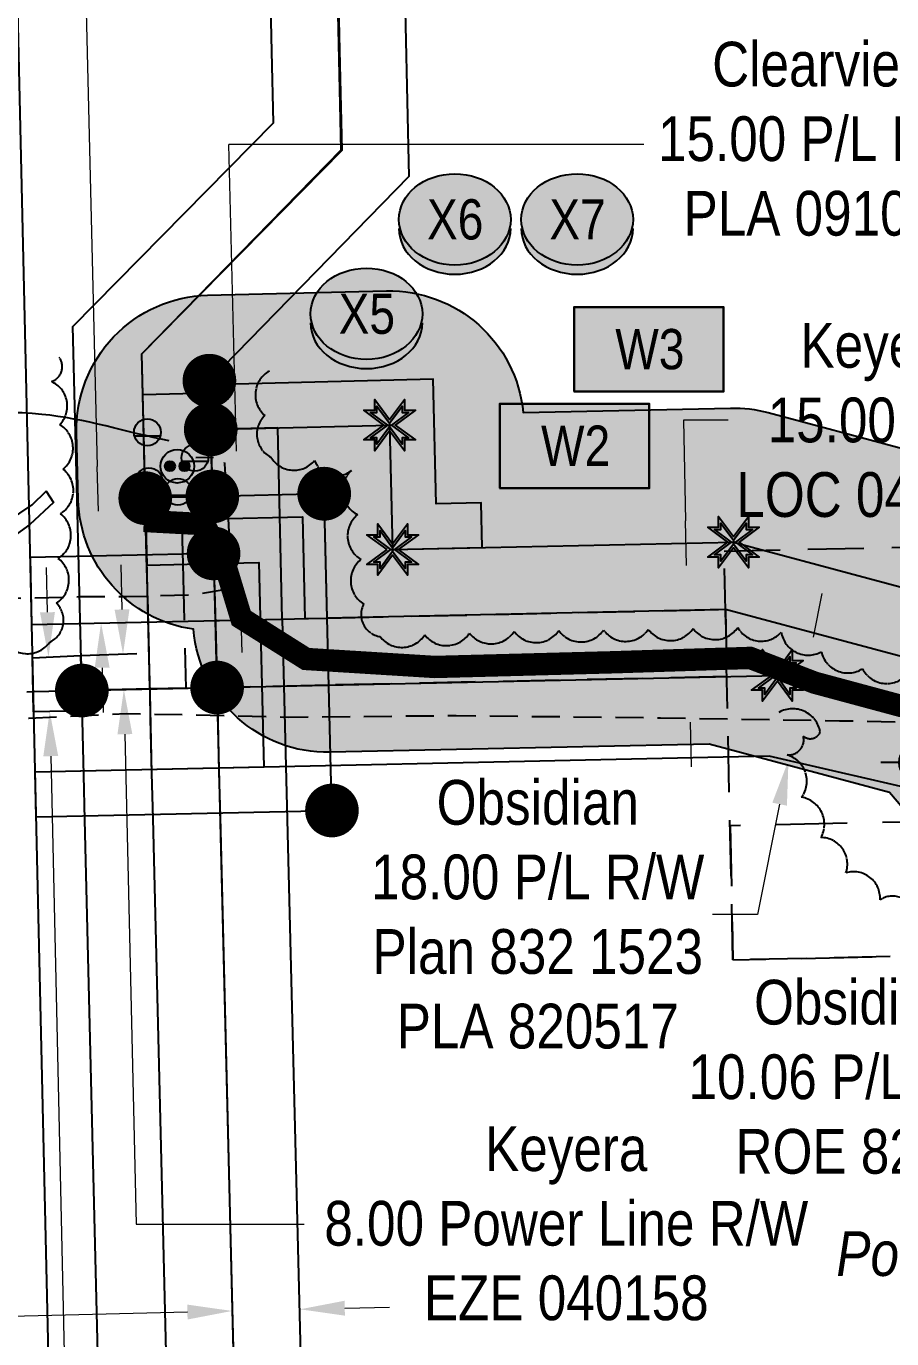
# Model space of a CAD drawing. Extents: x 610284 to 614883, y 5902184 to 5905806.
# Drawn here: x 612185 to 612378.5, y 5903164.2 to 5903457.6 of the extents above; entities that cross this region are included whole.
import ezdxf
from ezdxf.enums import TextEntityAlignment as Align

# ---------------------------------------------------------------- set-up
doc = ezdxf.new("R2010")
doc.units = 0
doc.header["$LTSCALE"] = 5
for name, pattern in [('0', [1, 1, 0]), ('foc-ACCESSROAD', [3.75, 2.5, -1.25]), ('foc-FLOWLINE', [3.75, 2.5, -1.25]), ('foc-TIELINE', [1.875, 1.25, -0.625]), ('HIDDEN2', [4.762499999999999, 3.175, -1.5875]), ('UG_PIPE', [1.875, 1.25, -0.625])]:
    doc.linetypes.add(name, pattern=pattern)
for name, color, linetype in [('AS-PIPE-UG', 44, 'UG_PIPE'), ('AS-ROADS', 254, 'Continuous'), ('AS-SYMBOL', 7, 'Continuous'), ('C-RW', 13, 'Continuous'), ('C-WS', 13, 'foc-ACCESSROAD'), ('F-AR', 190, 'foc-ACCESSROAD'), ('F-EZE', 190, 'foc-FLOWLINE'), ('F-RW', 190, 'Continuous'), ('F-WS', 190, 'foc-ACCESSROAD'), ('F-WS-S', 190, 'Continuous'), ('L-MON', 1, 'Continuous'), ('L-SEC', 7, 'Continuous'), ('L-TIE', 7, 'foc-TIELINE'), ('P-BUFFER-H 30m', 51, 'Continuous'), ('P-CROSSINGS', 250, 'Continuous'), ('P-PROPOSED', 10, 'Continuous'), ('P-PROPOSED-H', 21, 'Continuous'), ('P-TEMP-BLOCKS', 250, 'Continuous'), ('P-TEMP-H', 41, 'Continuous'), ('P-TEMP_WORKSPACE', 46, 'Continuous'), ('P-WORKAREA', 113, 'Continuous'), ('P-WORKAREA-H', 111, 'Continuous'), ('T-BUSH', 110, '0'), ('T-EXISTING TFA', 220, 'HIDDEN2'), ('T-WATER-T', 170, 'Continuous'), ('WETLAND', 143, 'Continuous')]:
    doc.layers.add(name, color=color, linetype=linetype)
for name, color, linetype, lineweight in [('C-RW-T', 13, 'Continuous', 9), ('F-AR-T', 190, 'Continuous', 9), ('F-EZE-T', 190, 'Continuous', 9), ('F-RW-T', 190, 'Continuous', 9)]:
    doc.layers.add(name, color=color, linetype=linetype, lineweight=lineweight)
doc.styles.add('80CG', font='ARIALN.TTF', dxfattribs={"height": 10})
doc.styles.add('80L', font='ARIALN.TTF', dxfattribs={"height": 10})
doc.styles.add('Crossing', font='ARIALN.TTF', dxfattribs={"height": 10})
doc.dimstyles.new('Compass 5 000', dxfattribs={"dimscale": 5, "dimtxt": 9, "dimasz": 2, "dimexe": 0.2, "dimexo": 0.0625, "dimgap": 0.5, "dimtad": 0, "dimtih": 1, "dimtoh": 1, "dimzin": 0, "dimdsep": 46, "dimtxsty": '80CG', "dimcen": 0.1, "dimse1": 1, "dimse2": 1, "dimclrd": 256, "dimclrt": 256, "dimaunit": 1, "dimadec": 4, "dimazin": 0, "dimtfac": 0.06, "dimtofl": 0, "dimtmove": 0, "dimatfit": 1, "dimfxl": 0.2, "dimtolj": 1, "dimtzin": 0, "dimlwd": -1, "dimarcsym": 0})

# ---------------------------------------------------------------- blocks, each defined once
blk = doc.blocks.new('RISER')
h = blk.add_hatch(color=255)
h.dxf.hatch_style = 1
edge = h.paths.add_edge_path()
edge.add_arc((0, 0), 0.7000000000000001, 0, 360)
blk.add_hatch(color=48).paths.add_polyline_path([(0.5809894393423747, -0.1498374831999172), (-0.5809055220925075, -0.1501624933266612, 0.7745966773228882)])
at = {"color": 48}
blk.add_line((-0.5809055220925075, -0.1501624933266612), (0.5809894393423747, -0.1498374831996898), dxfattribs=at)
blk.add_circle((0, 0), 0.6000000000000001, dxfattribs=at)
blk = doc.blocks.new('PIG')
h = blk.add_hatch(color=255)
h.dxf.hatch_style = 1
edge = h.paths.add_edge_path()
edge.add_arc((0, 0), 0.85, 0, 360)
at = {"layer": 'AS-SYMBOL'}
h = blk.add_hatch(color=48, dxfattribs=at)
h.dxf.hatch_style = 1
h.paths.add_polyline_path([(-0.1007441909823683, 0.004742452807931841, 1), (-0.5507441909794579, 0.004742452807931841, 1)])
h = blk.add_hatch(color=48, dxfattribs=at)
h.dxf.hatch_style = 1
h.paths.add_polyline_path([(0.1007441909823683, 0.004742452807931841, 1), (0.5507441909794579, 0.004742452807931841, 1)])
at = {"layer": 'AS-SYMBOL', "color": 48}
for centre, radius in [((0, 0), 0.75), ((-0.3257441909809131, 0.004742452807931841), 0.225), ((0.3257441909809131, 0.004742452807931841), 0.225)]:
    blk.add_circle(centre, radius, dxfattribs=at)
blk = doc.blocks.new('fdia')
at = {"color": 255, "const_width": 1}
blk.add_lwpolyline([(-0.5, 0, 1), (0.5, 0, 1)], format="xyb", close=True, dxfattribs=at)
blk = doc.blocks.new('Fdiaa')
blk.add_blockref('fdia', (0, 0))
blk = doc.blocks.new('fdib')
at = {"color": 1, "const_width": 1.6}
blk.add_lwpolyline([(-0.3999999999996362, 0, 0.9999999999999998), (0.3999999999996362, 0, 1)], format="xyb", close=True, dxfattribs=at)
at = {"color": 1}
blk.add_circle((0, 0), 0.8, dxfattribs=at)
blk = doc.blocks.new('Fdibb')
blk.add_blockref('fdib', (0, 0))
blk = doc.blocks.new('fdicc')
for name in ['Fdibb', 'Fdiaa']:
    blk.add_blockref(name, (0, 0))
blk = doc.blocks.new('FDI')
blk.add_blockref('fdicc', (0, 0))
blk = doc.blocks.new('*D453')
at = {"layer": 'C-RW-T', "transparency": 16777216}
for p, q in [((612360.9384201642, 5903321.014477889), (612362.9177416619, 5903330.816635122)), ((612353.4016374978, 5903283.690208533), (612348.4221611395, 5903259.030439891)), ((612348.4221611395, 5903259.030439891), (612338.4221611395, 5903259.030439891))]:
    blk.add_line(p, q, dxfattribs=at)
for points in [[(612359.3047272922, 5903321.344364805), (612362.5721130362, 5903320.684590972), (612358.9590986664, 5903311.212320657)], [(612351.7679446258, 5903284.020095449), (612355.0353303698, 5903283.360321616), (612355.3809589955, 5903293.492365765)]]:
    blk.add_solid(points, dxfattribs=at)
at = {"layer": 'C-RW-T', "transparency": 16777216, "insert": (612299.3362129813, 5903259.03043989), "char_height": 10, "attachment_point": 5, "style": '80CG'}
blk.add_mtext('\\A1;Obsidian\\P18.00 P/L R/W\\PPlan 832 1523\\PPLA 820517', dxfattribs=at)
blk = doc.blocks.new('*D454')
at = {"layer": 'C-RW-T', "transparency": 16777216}
for p, q in [((612457.339716455, 5903254.89167193), (612464.9667137717, 5903261.359199426)), ((612434.4071297096, 5903235.445338176), (612419.3751445208, 5903222.698542352)), ((612419.3751445208, 5903222.698542352), (612409.3751445203, 5903222.698542351))]:
    blk.add_line(p, q, dxfattribs=at)
for points in [[(612456.2617952055, 5903256.162838148), (612458.4176377044, 5903253.620505709), (612449.7127191378, 5903248.424144432)], [(612433.3292084602, 5903236.716504395), (612435.485050959, 5903234.174171956), (612442.0341270263, 5903241.912865672)]]:
    blk.add_solid(points, dxfattribs=at)
at = {"layer": 'C-RW-T', "transparency": 16777216, "insert": (612370.2891963623, 5903222.698542352), "char_height": 10, "attachment_point": 5, "style": '80CG'}
blk.add_mtext('\\A1;Obsidian\\P10.06 P/L R/W\\PROE 8223', dxfattribs=at)
blk = doc.blocks.new('*D456')
at = {"layer": 'F-AR-T', "transparency": 16777216}
for p, q in [((612341.8915547023, 5903369.50189695), (612331.8915547024, 5903369.501896949)), ((612331.8915547024, 5903369.501896949), (612332.3911493068, 5903347.028817872)), ((612332.6134024286, 5903337.031287999), (612332.3911493068, 5903347.028817872)), ((612333.3911330356, 5903302.04692011), (612333.6133861574, 5903292.049390237))]:
    blk.add_line(p, q, dxfattribs=at)
for points in [[(612334.2796574072, 5903337.068330185), (612330.9471474498, 5903336.994245812), (612332.8356555504, 5903327.033758126)], [(612335.0573880143, 5903302.083962296), (612331.7248780569, 5903302.009877923), (612333.1688799139, 5903312.044449982)]]:
    blk.add_solid(points, dxfattribs=at)
at = {"layer": 'F-AR-T', "transparency": 16777216, "insert": (612376.206015821, 5903369.501896953), "char_height": 10, "attachment_point": 5, "style": '80CG'}
blk.add_mtext('\\A1;Keyera\\P15.00 A/R\\PLOC 041198', dxfattribs=at)
blk = doc.blocks.new('GABD')
for p, q in [((0, 0.8077887898252811), (0, 1.615577579648743)), ((-0.8077887898243716, 0), (-1.615577579648743, 0)), ((1.615577579648743, 0), (0.8077887898243716, 0)), ((0, -0.8077887898252811), (0, -1.615577579648743))]:
    blk.add_line(p, q)
blk.add_circle((0, 0), 0.8)
blk = doc.blocks.new('*D465')
at = {"layer": 'C-RW-T', "transparency": 16777216}
for p, q in [((612221.0072770547, 5903170.179455419), (612159.6560239958, 5903168.682531161)), ((612256.1834212382, 5903171.03772678), (612266.1804459508, 5903171.281646636))]:
    blk.add_line(p, q, dxfattribs=at)
for points in [[(612220.9666237454, 5903171.845626205), (612221.047930364, 5903168.513284634), (612231.0043017673, 5903170.423375274)], [(612256.1427679289, 5903172.703897567), (612256.2240745475, 5903169.371555995), (612246.1863965256, 5903170.793806924)]]:
    blk.add_solid(points, dxfattribs=at)
at = {"layer": 'C-RW-T', "transparency": 16777216, "insert": (612113.2747143097, 5903168.682531162), "char_height": 10, "attachment_point": 5, "style": '80CG'}
blk.add_mtext('\\A1;Obsidian\\P15.00 P/L R/W\\PPLA 240048\\P(To be Amended)', dxfattribs=at)
blk = doc.blocks.new('TEMP')
h = blk.add_hatch(color=255)
h.dxf.hatch_style = 1
h.paths.add_polyline_path([(-5.274161e-10, 0.2514284397220763), (-0.6656854269836912, 1.152061669657268), (-0.6656854269836914, 0.6656854303339061), (-1.152061663105632, 0.6656854303339061), (-0.2514284404497629, 5.273253e-10), (-1.152061661774314, -0.665685419564579), (-0.6656854224511335, -0.6656854195645793), (-0.6656854224511335, -1.152061655686338), (-5.273251e-10, -0.2514284436956587), (0.6656854183820542, -1.152061663420681), (0.6656854183820542, -0.6656854208922597), (1.152061656810019, -0.6656854053035205), (0.2514284429676993, 5.273253e-10), (1.152061671303363, 0.6656854258011663), (0.6656854287749412, 0.6656854258011663), (0.6656854131859291, 1.15206166422904)])
h.paths.add_polyline_path([(0.5656854229146121, 0.8485281473411305), (0.5656854319800914, 0.5656854258011663), (0.8485281444547581, 0.5656854258011663), (0.0831890339399251, 0), (0.8485281399220186, -0.5656854150320215), (0.5656854183820542, -0.5656854240973189), (0.5656854183820542, -0.8485281365719859), (0, -0.08318903609469999), (-0.5656854224511337, -0.8485281320390644), (-0.5656854224511337, -0.5656854195645792), (-0.8485281349258001, -0.5656854195645794), (-0.0831890328488955, 0), (-0.8485281394583584, 0.5656854303339058), (-0.5656854269836913, 0.5656854303339061), (-0.5656854269836913, 0.8485281428085727), (0, 0.0831890306941206)], flags=16)
h = blk.add_hatch(color=1)
h.dxf.hatch_style = 1
h.paths.add_polyline_path([(0, 0.0831890306941205), (-0.5656854269836911, 0.8485281428085727), (-0.5656854269836912, 0.5656854303339061), (-0.8485281394583578, 0.5656854303339061), (-0.0831890328488953, -1e-16), (-0.8485281349258001, -0.5656854195645793), (-0.5656854224511337, -0.5656854195645793), (-0.5656854224511337, -0.848528132039064), (0, -0.08318903609469999), (0.5656854183820542, -0.8485281365719856), (0.5656854183820542, -0.5656854240973191), (0.8485281399220184, -0.5656854150320213), (0.0831890339399251, -1e-16), (0.8485281444547581, 0.5656854258011663), (0.5656854319800914, 0.5656854258011663), (0.5656854229146121, 0.8485281473411308)])
at = {"color": 1}
for p, q in [((-0.0831890328488953, 0), (0.0831890339399252, 0)), ((0, 0.0831890306941205), (0, -0.08318903609469999))]:
    blk.add_line(p, q, dxfattribs=at)
at = {"color": 255, "flags": 128}
blk.add_lwpolyline([(-0.251428440449763, 5.27325e-10), (-1.152061663105632, 0.6656854303339061), (-0.6656854269836914, 0.6656854303339061), (-0.6656854269836914, 1.152061669657268), (-5.274159999999999e-10, 0.2514284397220763), (0.6656854131859291, 1.15206166422904), (0.6656854287749412, 0.6656854258011663), (1.152061671303363, 0.6656854258011663), (0.2514284429676991, 5.27325e-10), (1.152061656810019, -0.6656854053035204), (0.6656854183820542, -0.6656854208922596), (0.6656854183820542, -1.152061663420681), (-5.27325e-10, -0.2514284436956586), (-0.6656854224511335, -1.152061655686338), (-0.6656854224511335, -0.6656854195645793), (-1.152061661774314, -0.6656854195645793)], close=True, dxfattribs=at)
at = {"color": 1, "flags": 128}
blk.add_lwpolyline([(-0.0831890328488953, 0), (-0.8485281394583578, 0.5656854303339061), (-0.5656854269836913, 0.5656854303339061), (-0.5656854269836913, 0.8485281428085727), (0, 0.0831890306941205), (0.5656854229146121, 0.8485281473411305), (0.5656854319800914, 0.5656854258011663), (0.8485281444547581, 0.5656854258011663), (0.0831890339399252, 0), (0.8485281399220184, -0.5656854150320214), (0.5656854183820542, -0.5656854240973189), (0.5656854183820542, -0.8485281365719856), (0, -0.08318903609469999), (-0.5656854224511335, -0.848528132039064), (-0.5656854224511335, -0.5656854195645792), (-0.8485281349258001, -0.5656854195645792)], close=True, dxfattribs=at)
blk = doc.blocks.new('Temp_Area3')
h = blk.add_hatch(color=111)
h.dxf.hatch_style = 1
h.paths.add_polyline_path([(-16.82711371331243, -9.436567862801894), (16.33187767662457, -9.436567862801894), (16.33187767662457, 9.053714016554295), (-16.82711371331243, 9.053714016554295)])
at = {"color": 250}
for points in [[(-17.02711371331247, -9.636567862801712), (16.53187767662462, -9.636567862801712), (16.53187767662462, 9.253714016554113), (-17.02711371331247, 9.253714016554113)], [(-16.92711371331245, -9.536567862801803), (16.43187767662459, -9.536567862801803), (16.43187767662459, 9.153714016554204), (-16.92711371331245, 9.153714016554204)]]:
    blk.add_lwpolyline(points, close=True, dxfattribs=at)
at = {"color": 250, "style": '80L'}
blk.add_attdef('TEMPORARY', text='', height=9, dxfattribs=at).set_placement((0.001048257894581184, -0.1484938545327168), align=Align.MIDDLE_CENTER)
blk = doc.blocks.new('Temp_Area')
h = blk.add_hatch(color=191)
h.dxf.hatch_style = 1
h.paths.add_polyline_path([(-16.82711371331243, -9.436567862801894), (16.33187767662457, -9.436567862801894), (16.33187767662457, 9.053714016554295), (-16.82711371331243, 9.053714016554295)])
at = {"color": 250}
for points in [[(-17.02711371331247, -9.636567862801712), (16.53187767662462, -9.636567862801712), (16.53187767662462, 9.253714016554113), (-17.02711371331247, 9.253714016554113)], [(-16.92711371331245, -9.536567862801803), (16.43187767662459, -9.536567862801803), (16.43187767662459, 9.153714016554204), (-16.92711371331245, 9.153714016554204)]]:
    blk.add_lwpolyline(points, close=True, dxfattribs=at)
at = {"color": 250, "style": '80L'}
blk.add_attdef('TEMPORARY', text='', height=9, dxfattribs=at).set_placement((0.001048257894581184, -0.1484938545327168), align=Align.MIDDLE_CENTER)
blk = doc.blocks.new('xing2')
h = blk.add_hatch(color=50)
h.dxf.hatch_style = 1
edge = h.paths.add_edge_path()
edge.add_ellipse((0, 0), major_axis=(-12.5, 0), ratio=0.8162973455633619, start_angle=0, end_angle=360)
h = blk.add_hatch(color=250)
h.dxf.hatch_style = 1
edge = h.paths.add_edge_path()
edge.add_ellipse((0, -2.047489049626165), major_axis=(-12.5, 0), ratio=0.8162973455633619, start_angle=0, end_angle=180)
edge.add_line((12.5, -2.047489049626165), (12.5, 0))
edge.add_ellipse((0, 0), major_axis=(-12.5, 0), ratio=0.8162973455633619, start_angle=0, end_angle=180, ccw=False)
edge.add_line((-12.5, 0), (-12.5, -2.047489049626165))
at = {"color": 250}
blk.add_ellipse((0, 0), major_axis=(-12.5, 0), ratio=0.8162973455633619, dxfattribs=at)
blk.add_ellipse((0, -2.047489049626165), major_axis=(-12.5, 0), ratio=0.8162973455633619, start_param=0, end_param=3.141592653589793, dxfattribs=at)
at = {"color": 250, "style": 'Crossing'}
blk.add_attdef('CROSSING', text='', height=9, dxfattribs=at).set_placement((0.08916442567715421, 0.0199513138486509), align=Align.MIDDLE_CENTER)
at = {"color": 250, "style": 'Crossing', "flags": 1}
for tag, p in [('OWNER', (0.08916442567715421, -12.49201765665748)), ('DESCRIPTION', (0.08916442567715421, -25.770021277247)), ('LOCATION', (0.08916442567715421, -39.30337514164421)), ('DWG_REF', (0.08916442567715421, -52.83672900604233))]:
    blk.add_attdef(tag, text='', height=9, dxfattribs=at).set_placement(p, align=Align.MIDDLE_CENTER)

msp = doc.modelspace()

# ---------------------------------------------------------------- hatches: boundary and pattern name
at = {"layer": 'P-BUFFER-H 30m'}
h = msp.add_hatch(color=256, dxfattribs=at)
h.dxf.hatch_style = 1
edge = h.paths.add_edge_path()
edge.add_line((612632.9376882737, 5902986.646290696), (612377.9909665139, 5903286.328463014))
edge.add_line((612377.9909665139, 5903286.328463014), (612337.6461222697, 5903297.14235119))
edge.add_line((612337.6461222701, 5903297.142351187), (612252.9184427778, 5903295.309011295))
edge.add_arc((612252.2697031426, 5903325.290469794), 29.98847640027019, 184.8101155555695, 271.23957424059876, ccw=False)
edge.add_arc((612226.592, 5903352.468000001), 29.98847640071909, 181.3795261539165, 261.93909160092835, ccw=False)
edge.add_line((612196.6122155662, 5903351.746029017), (612196.2512300726, 5903366.73592124))
edge.add_arc((612226.2310145063, 5903367.457892227), 29.98847640003851, 91.3795261450203, 181.3795261539165, ccw=False)
edge.add_line((612225.5090435237, 5903397.437676661), (612265.4911565268, 5903398.400522991))
edge.add_arc((612266.2131275096, 5903368.420738554), 29.98847640004557, 5.378033260052007, 91.37952614524261, ccw=False)
edge.add_line((612296.0695937908, 5903371.231456965), (612342.4424773877, 5903372.234874714))
edge.add_arc((612343.0912170244, 5903342.253416219), 29.98847640030795, 74.99533637992772, 91.23957424393308, ccw=False)
edge.add_line((612350.8551635798, 5903371.219428207), (612410.9364970472, 5903355.115441842))
edge.add_arc((612403.1725504905, 5903326.149429855), 29.98847639973841, 40.3886000001807, 74.99533637710488, ccw=False)
edge.add_line((612426.0137907601, 5903345.581013932), (612677.1185632413, 5903050.41493697))
edge.add_line((612677.1185632413, 5903050.414936966), (612678.0507437731, 5903050.434719093))
edge.add_arc((612678.6869964107, 5903020.452993002), 29.9884764006371, 1.1923098350808914, 91.21571119078362, ccw=False)
edge.add_line((612708.6689798657, 5903021.077000129), (612708.9809834551, 5903006.086007151))
edge.add_arc((612678.9990000001, 5903005.462000027), 29.98847639993679, -88.78428881117918, 1.1923098333026019, ccw=False)
edge.add_line((612679.6352526366, 5902975.480273937), (612657.2992526366, 5902975.006273912))
edge.add_arc((612656.6629999991, 5903004.988), 29.98847639970387, 217.707111957292, 271.215711190599, ccw=False)
at = {"layer": 'P-PROPOSED-H'}
h = msp.add_hatch(color=256, dxfattribs=at)
h.dxf.hatch_style = 1
h.paths.add_polyline_path([(612656.7053463237, 5903004.98889865), (612394.7786891668, 5903312.875774241), (612341.2761854371, 5903327.216394543), (612252.2697031425, 5903325.290469794), (612251.59, 5903353.070000027), (612226.592, 5903352.468), (612226.2310145063, 5903367.457892227), (612266.2131275096, 5903368.420738554), (612266.8937250853, 5903340.60465276), (612343.091217023, 5903342.253416219), (612403.1725504904, 5903326.149429855), (612663.5097519627, 5903020.130911423), (612693.6778241567, 5903020.772769858), (612694.0006718824, 5903005.792694373), (612656.663, 5903004.988)])
at = {"layer": 'P-TEMP-H'}
h = msp.add_hatch(color=256, dxfattribs=at)
h.dxf.hatch_style = 1
h.paths.add_polyline_path([(612286.881364085, 5903341.037145856), (612286.6651175395, 5903351.030965354), (612276.6430730481, 5903350.81410807), (612275.9618791825, 5903378.654564251), (612225.9530019213, 5903377.4502541), (612226.2310145063, 5903367.457892227), (612266.2131275096, 5903368.420738554), (612266.8937250853, 5903340.60465276)])
at = {"layer": 'P-WORKAREA-H'}
h = msp.add_hatch(color=256, dxfattribs=at)
h.dxf.hatch_style = 1
h.paths.add_polyline_path([(612226.6844804836, 5903347.470698631), (612246.7156241634, 5903347.953087177), (612247.2727734076, 5903325.182346094), (612252.2697031425, 5903325.290469794), (612251.59, 5903353.070000027), (612226.592, 5903352.468)])

# ---------------------------------------------------------------- linework, layer by layer
at = {"layer": 'AS-PIPE-UG', "flags": 128}
for points in [[(612149.416, 5903329.793000027), (612164.622, 5903329.902000027), (612185.521, 5903329.758000027), (612197.014, 5903330.08), (612207.482, 5903330.080000001), (612222.595, 5903330.551000027), (612229.657, 5903331.764000027), (612230.813, 5903332.398000027), (612230.838, 5903335.143000027), (612230.233, 5903347.543000027), (612229.342, 5903359.798000027), (612229.025, 5903360.899), (612226.946, 5903361.161000027), (612222.924, 5903361.072000027)], [(612715.4855427429, 5902947.800232359), (612715.251, 5902950.14100003), (612714.688, 5902950.844), (612713.6100000037, 5902950.908), (612709.671, 5902951.074), (612703.753, 5902951.377), (612690.567, 5902952.87000003), (612680.556, 5902953.874), (612678.0760000004, 5902954.05000003), (612673.932, 5902956.463), (612672.495, 5902958.17800003), (612671.601, 5902959.82800003), (612671.063, 5902961.83600003), (612667.76, 5902975.58500003), (612665.074, 5902983.64200003), (612663.551, 5902987.135), (612657.414, 5902995.627), (612645.631, 5903009.76400003), (612624.4790000038, 5903035.288), (612598.6630000037, 5903066.242000029), (612571.781, 5903097.48800003), (612547.5000000037, 5903124.61800003), (612537.301, 5903137.473000023), (612530.8940000015, 5903145.382), (612522.418, 5903154.707), (612506.6690000015, 5903173.118), (612491.569, 5903190.925), (612479.974, 5903205.518), (612467.0510000015, 5903221.36300001), (612449.913, 5903240.932000012), (612438.8270000016, 5903253.104000023), (612427.9730000015, 5903265.741000011), (612416.4720000015, 5903279.32200001), (612410.6360000016, 5903285.61200001), (612404.2600000015, 5903292.431000022), (612400.0300000015, 5903297.551), (612393.829, 5903299.55800001), (612389.5450000028, 5903301.26100001), (612384.22, 5903301.958), (612366.8140000015, 5903302.27200001), (612326.7900000013, 5903302.943000012), (612281.081, 5903303.432000022), (612243.653, 5903303.09), (612207.3180000015, 5903303.915000022), (612185.536, 5903302.819), (612166.331, 5903301.387), (612127.2530000008, 5903301.908000022), (612090.3240000015, 5903299.492), (612066.5556873268, 5903298.086943244)]]:
    msp.add_lwpolyline(points, dxfattribs=at)
at = {"layer": 'AS-ROADS', "flags": 128}
msp.add_lwpolyline([(612555.0983767228, 5903454.114302618, 4.99999999999999, 4.99999999999999, 0), (612525.9340000015, 5903423.913, 4.99999999999999, 4.99999999999999, 0), (612503.501, 5903400.671, 4.99999999999999, 4.99999999999999, 0), (612464.9720000015, 5903361.637, 4.99999999999999, 4.99999999999999, 0), (612436.7390000015, 5903333.847, 4.99999999999999, 4.99999999999999, 0), (612399.7660000015, 5903306.988000012, 4.99999999999999, 4.99999999999999, 0), (612380.316, 5903305.711000022, 4.99999999999999, 4.99999999999999, 0), (612361.254, 5903310.842000023, 4.99999999999999, 4.99999999999999, 0), (612346.8120000015, 5903316.386000022, 4.99999999999999, 4.99999999999999, 0), (612316.3940000028, 5903315.418000022, 4.99999999999999, 4.99999999999999, 0), (612276.3640000015, 5903314.361000022, 4.99999999999999, 4.99999999999999, 0), (612247.531, 5903316.150000011, 4.99999999999999, 4.99999999999999, 0), (612233.046, 5903325.282, 4.99999999999999, 4.99999999999999, 0), (612229.639, 5903336.521000022, 4.99999999999999, 4.99999999999999, 0), (612224.765, 5903346.27700001, 4.99999999999999, 4.99999999999999, 0), (612211.2610000013, 5903347.003000012, 0, 0, 0)], format="xyseb", dxfattribs=at)
at = {"layer": 'C-RW'}
msp.add_lwpolyline([(612186.1707018246, 5903323.860217764), (612242.2296628661, 5903325.073218513), (612241.1909076559, 5903367.818155282), (612226.1965313246, 5903367.469232583), (612226.8731358442, 5903339.738682773), (612185.8287132947, 5903338.850565791)], close=True, dxfattribs=at)
msp.add_lwpolyline([(612186.512690352, 5903308.869869758), (612352.8925459667, 5903312.470001693), (612391.9729327445, 5903303.430194956), (612387.9179642294, 5903285.89998193), (612351.0309892865, 5903294.432423721), (612186.9230765866, 5903290.881452141)], dxfattribs=at)
at = {"layer": 'C-RW-T'}
for p, q in [((612197.8899820172, 5903481.116466786), (612200.8581860161, 5903359.178265942)), ((612201.1014391715, 5903349.185067323), (612200.8581860161, 5903359.178265942)), ((612201.952962037, 5903314.203251316), (612202.1962151941, 5903304.210052722))]:
    msp.add_line(p, q, dxfattribs=at)
for points in [[(612202.7669722758, 5903349.225609516), (612199.4359060699, 5903349.144525156), (612201.3446923273, 5903339.191868728)], [(612203.6184951402, 5903314.243793509), (612200.2874289347, 5903314.162709124), (612201.7097088816, 5903324.196449962)]]:
    msp.add_solid(points, dxfattribs=at)
at = {"layer": 'C-WS'}
msp.add_lwpolyline([(612434.345965188, 5903250.846150532), (612342.9622534006, 5903248.879277675), (612340.9953805438, 5903340.262989474), (612432.3790923312, 5903342.22986233)], close=True, dxfattribs=at)
at = {"layer": 'F-AR'}
msp.add_lwpolyline([(612341.2761854371, 5903327.216394543), (612341.5988351861, 5903312.225628074), (612252.6364704038, 5903310.300657951), (612235.1553616314, 5903309.922401234), (612225.0384089152, 5903309.703490329), (612218.6803143346, 5903309.565913692), (612212.6281998546, 5903309.43495787), (612212.4550497984, 5903316.52727594), (612211.9746854106, 5903336.20325579), (612211.9535486393, 5903337.069029143), (612211.7634583273, 5903345.22819483), (612217.8539088609, 5903345.378539965), (612226.7301704265, 5903345.598102173), (612226.951080671, 5903336.57993716), (612227.2388764181, 5903324.748852069), (612235.6178880406, 5903324.930157365), (612252.2697031425, 5903325.290469794), (612341.2761854371, 5903327.216394543)], close=True, dxfattribs=at)
at = {"layer": 'F-EZE'}
for points in [[(612219.9720136245, 5903337.34321345), (612220.6610248991, 5903309.611869965), (612212.6506994752, 5903309.462842134), (612197.4196661926, 5903309.114324223), (612197.2233828569, 5903316.940739838), (612212.4519400054, 5903317.467328066), (612211.9843303731, 5903336.285352591), (612211.9516923586, 5903337.141382375), (612211.7634583273, 5903345.22819483), (612219.7712889237, 5903345.425968061), (612219.9720136245, 5903337.34321345)], [(612197.4150000032, 5903309.092000027), (612197.5249308612, 5903304.589173879), (612186.6316442608, 5903304.341306991), (612186.3563392232, 5903316.408724396), (612197.2233828569, 5903316.940739838), (612197.4150000032, 5903309.092000027)]]:
    msp.add_lwpolyline(points, close=True, dxfattribs=at)
at = {"layer": 'F-EZE-T'}
for p, q in [((612189.7288283808, 5903326.584246023), (612189.5014336685, 5903336.577818068)), ((612206.396222084, 5903327.221627927), (612206.1675489062, 5903337.215170817)), ((612207.0347741508, 5903299.315436235), (612209.5401036002, 5903189.826786218)), ((612190.4604764547, 5903294.429682392), (612194.0114168036, 5903138.372499349)), ((612209.5401036002, 5903189.826786218), (612247.1215272034, 5903189.826786218))]:
    msp.add_line(p, q, dxfattribs=at)
for points in [[(612191.3944237231, 5903326.622145124), (612188.0632330385, 5903326.546346878), (612189.9562230931, 5903316.590673969)], [(612208.0618125643, 5903327.259740106), (612204.7306316037, 5903327.18351574), (612206.6248952596, 5903317.228085028)], [(612208.7003646297, 5903299.353548439), (612205.3691836714, 5903299.277324065), (612206.806100976, 5903309.308979142)], [(612192.126071797, 5903294.467581493), (612188.7948811124, 5903294.391783247), (612190.2330817457, 5903304.423254437)]]:
    msp.add_solid(points, dxfattribs=at)
at = {"layer": 'F-RW'}
for points in [[(612222.5435204743, 5902186.125811421), (612220.2185865242, 5902284.932454202), (612219.4648881485, 5902316.963646395), (612219.1298956912, 5902331.200386345), (612211.4732602964, 5902656.597345814), (612211.2178233057, 5902667.453082832), (612208.6226903489, 5902777.742828904), (612207.7228942681, 5902814.437084121), (612208.869135597, 5902839.223594919), (612208.6248360842, 5902849.230232396), (612208.4015812239, 5902858.374869802), (612207.9100682103, 5902878.507503272), (612202.7340000034, 5903090.522000027), (612198.1042802109, 5903280.157775899), (612197.8599531689, 5903290.165541037), (612197.5604262556, 5903302.434322262), (612197.4203648596, 5903308.171311102), (612197.2287477143, 5903316.020050913), (612195.412, 5903390.435000027), (612240.2378561402, 5903435.96818323), (612239.8859111883, 5903451.903752874), (612235.2508799091, 5903661.771413527), (612230.0337236495, 5903897.996869989), (612227.8925401212, 5903994.946631704)], [(612237.7734509109, 5902186.484173788), (612235.3721919752, 5902288.534528308), (612234.7082390819, 5902316.751655228), (612234.3364708311, 5902332.551318184), (612226.73316326, 5902655.681915119), (612226.3021446107, 5902673.999642267), (612223.8526207855, 5902778.10119127), (612222.9475619949, 5902813.880064066), (612224.111877858, 5902839.057421559), (612223.854444112, 5902849.602044188), (612223.6311892518, 5902858.746681572), (612223.1396762382, 5902878.879315064), (612217.9636080286, 5903090.893811819), (612213.3338882388, 5903280.529587692), (612213.0895611967, 5903290.537352807), (612212.7900342807, 5903302.806134054), (612212.6499728874, 5903308.543122917), (612212.458355745, 5903316.391862727), (612210.7992414436, 5903384.35006358), (612255.6104348517, 5903429.868352703), (612255.116343188, 5903452.240124533), (612250.4813119088, 5903662.107785187), (612245.2641556463, 5903898.333241627), (612243.1252524779, 5903995.179751933)], [(612237.7734509109, 5902186.484173788), (612235.3721919752, 5902288.534528308), (612234.7082390819, 5902316.751655228), (612234.3364708311, 5902332.551318184), (612226.73316326, 5902655.681915119), (612226.5576041038, 5902663.142948946), (612223.8526207855, 5902778.10119127), (612224.8628453865, 5902815.598454375), (612224.111877858, 5902839.057421559), (612223.854444112, 5902849.602044188), (612223.6311892518, 5902858.746681572), (612223.1396762382, 5902878.879315064), (612217.9636080286, 5903090.893811819), (612213.3338882388, 5903280.529587692), (612213.0895611967, 5903290.537352807), (612212.7900342807, 5903302.806134054), (612212.6499728874, 5903308.543122917), (612212.458355745, 5903316.391862727), (612210.7992414436, 5903384.35006358), (612255.6104348517, 5903429.868352703), (612255.116343188, 5903452.240124533), (612250.4813119088, 5903662.107785187), (612245.2641556463, 5903898.333241627), (612243.1252524779, 5903995.179751933)], [(612221.7467968892, 5902926.102712131), (612217.964632512, 5903090.851848436), (612213.3344625104, 5903280.506065243), (612213.0900687226, 5903290.516564302), (612212.6507397528, 5903308.511711683), (612212.4632059874, 5903316.193194117), (612212.0173144152, 5903334.457149306), (612211.9746854106, 5903336.20325579), (612211.7543780783, 5903345.227160889), (612211.608499335, 5903351.20243149), (612210.7992414436, 5903384.35006358), (612255.368346998, 5903429.964413031), (612249.9321718996, 5903676.106732677), (612245.0884523161, 5903895.423504593), (612242.8853672427, 5903995.176080748)], [(612257.8781943645, 5903995.405529782), (612260.0835733571, 5903895.549088228), (612270.4988378581, 5903423.960642807), (612225.931, 5903378.352), (612226.001977315, 5903375.443003936), (612226.5842039823, 5903351.580518244), (612226.72916216, 5903345.639425848), (612226.9501848258, 5903336.580840092), (612227.2620803966, 5903323.797839984), (612227.65, 5903309.76), (612228.066531896, 5903290.82749801), (612228.3100135317, 5903280.848434296), (612232.938, 5903091.171000027), (612236.9599201935, 5902926.333114719)]]:
    msp.add_lwpolyline(points, dxfattribs=at)
msp.add_lwpolyline([(612187.1393231308, 5903280.887632632), (612253.322, 5903282.283000027), (612251.59, 5903353.070000027), (612226.592, 5903352.468), (612211.59, 5903352.088000027), (612211.9696815942, 5903337.098569715), (612226.9623336872, 5903337.478332915), (612236.9668724904, 5903337.719261492), (612238.0858019132, 5903291.988512615), (612186.9230765866, 5903290.881452141)], close=True, dxfattribs=at)
at = {"layer": 'F-RW-T'}
for p, q in [((612232.0123913742, 5903362.607610506), (612230.2805256695, 5903431.163445006)), ((612323.0703661244, 5903431.163445006), (612230.2805256695, 5903431.163445006)), ((612232.8961974606, 5903327.622181762), (612233.1486410819, 5903317.629211106))]:
    msp.add_line(p, q, dxfattribs=at)
for points in [[(612233.6778864857, 5903362.649684453), (612230.3468962597, 5903362.565536569), (612232.2648349939, 5903352.614639816)], [(612234.5616925749, 5903327.664255711), (612231.2307023476, 5903327.580107825), (612232.6437538393, 5903337.615152462)]]:
    msp.add_solid(points, dxfattribs=at)
at = {"layer": 'F-WS', "flags": 128}
msp.add_lwpolyline([(612219.7842691928, 5903345.426432968), (612211.7634583273, 5903345.22819483), (612211.6164096163, 5903351.201793937), (612211.0215051296, 5903375.246025217), (612225.9977175219, 5903375.617590966), (612226.592, 5903352.468), (612226.7301704265, 5903345.598102173), (612219.7842691928, 5903345.426432968)], close=True, dxfattribs=at)
at = {"layer": 'L-SEC'}
msp.add_line((612173.1570415158, 5903894.286651912), (612191.499041516, 5903090.3036519), dxfattribs=at)
at = {"layer": 'L-TIE', "flags": 128}
msp.add_lwpolyline([(612166.369, 5903308.434000027), (612186.512690352, 5903308.869869758)], dxfattribs=at)
at = {"layer": 'P-BUFFER-H 30m', "flags": 128}
msp.add_lwpolyline([(612632.9376882737, 5902986.646290696), (612377.9909665139, 5903286.328463014), (612337.6461222701, 5903297.142351187), (612252.9184427774, 5903295.309011298, -0.3960767035802716), (612222.3868440447, 5903322.775822913, -0.3667377086366077), (612196.6122155662, 5903351.746029017), (612196.2512300726, 5903366.735921237, -0.4142135624193664), (612225.5090435237, 5903397.437676661), (612265.4911565268, 5903398.400522988, -0.3939180003134268), (612296.0695937908, 5903371.231456965), (612342.4424773877, 5903372.234874717, -0.07099779184161038), (612350.8551635798, 5903371.219428207), (612410.9364970477, 5903355.115441846, -0.152158596792407), (612426.0137907601, 5903345.581013932), (612677.1185632413, 5903050.414936966), (612678.0507437731, 5903050.434719093, -0.414333194023327), (612708.6689798657, 5903021.077000129), (612708.9809834551, 5903006.086007154, -0.414093940844969), (612679.6352526366, 5902975.480273937), (612657.2992526366, 5902975.006273909, -0.2378121984618949)], format="xyb", close=True, dxfattribs=at)
at = {"layer": 'P-TEMP_WORKSPACE', "flags": 128}
msp.add_lwpolyline([(612286.881364085, 5903341.037145856), (612286.6651175395, 5903351.030965354), (612276.6430730481, 5903350.81410807), (612275.9618791825, 5903378.654564251), (612225.9530019213, 5903377.4502541), (612226.2310145063, 5903367.457892227), (612266.2131275096, 5903368.420738554), (612266.8937250853, 5903340.60465276)], close=True, dxfattribs=at)
at = {"layer": 'P-WORKAREA'}
msp.add_lwpolyline([(612226.6844804836, 5903347.470698631), (612246.7156241634, 5903347.953087177), (612247.2727734076, 5903325.182346094), (612252.2697031425, 5903325.290469794), (612251.59, 5903353.070000027), (612226.592, 5903352.468)], close=True, dxfattribs=at)
at = {"layer": 'T-BUSH', "flags": 128}
for points in [[(612239.3372758408, 5903380.510246501, 0.52056705), (612238.3147641462, 5903370.56266037, 0.52056705), (612239.6896864834, 5903361.26451333, 0.52056705), (612249.4385000934, 5903360.514541649, 0.52056705), (612257.6890759126, 5903358.289256021, 0.52056705), (612259.0499041778, 5903348.382281397, 0.52056705), (612259.807911338, 5903338.414757752, 0.52056705), (612260.4445559825, 5903328.43504416, 0.52056705), (612264.0719988575, 5903321.149015775, 0.52056705), (612274.0643211369, 5903321.540800761, 0.52056705), (612284.056643415, 5903321.932585721, 0.52056705), (612294.0489656944, 5903322.324370684, 0.52056705), (612304.047365058, 5903322.484296056, 0.52056705), (612314.0464912469, 5903322.61649081, 0.52056705), (612324.0456174358, 5903322.748685599, 0.52056705), (612334.0433720564, 5903322.95400797, 0.52056705), (612344.0404228085, 5903323.196858319, 0.52056705), (612353.758422782, 5903322.164171437, 0.52056705), (612362.7408430278, 5903317.769159898, 0.52056705), (612371.9010266633, 5903313.958986758, 0.52056705), (612381.8098842581, 5903312.611937713, 0.52056705), (612391.49169396, 5903313.558288835, 0.52056705), (612400.2603012406, 5903318.035921001, 0.52056705), (612407.950047096, 5903324.428714487, 0.52056705), (612415.63979295, 5903330.821508004, 0.52056705), (612423.3295388069, 5903337.214301478, 0.52056705), (612430.7741151976, 5903343.890287254, 0.52056705), (612438.2020973364, 5903350.585440814, 0.52056705), (612445.6007193561, 5903357.312835217, 0.52056705), (612452.9598614644, 5903364.08358313, 0.52056705), (612460.2600672953, 5903370.911519026, 0.52056705), (612466.806206331, 5903378.471152851, 0.52056705), (612473.3523453667, 5903386.030786697, 0.52056705), (612479.8984844023, 5903393.590420544, 0.52056705), (612486.4446234381, 5903401.15005437, 0.52056705), (612493.2451615112, 5903408.445846981, 0.52056705), (612501.0382366175, 5903414.712263851, 0.52056705), (612508.8313117222, 5903420.978680721, 0.52056705), (612516.6243868285, 5903427.245097579, 0.52056705), (612524.2607145455, 5903433.682418434, 0.52056705), (612531.1759439475, 5903440.905963428, 0.52056705), (612538.091173355, 5903448.129508434, 0.52056705), (612542.4939365033, 5903452.728568844, 0.52056705)], [(612557.0682231223, 5903442.435176626, 0.52056705), (612549.4354785102, 5903435.974432897, 0.52056705), (612541.8491657567, 5903429.465518463, 0.52056705), (612535.1122945214, 5903422.075351609, 0.52056705), (612531.0173771002, 5903413.840669581, 0.52056705), (612524.050211751, 5903406.667204101, 0.52056705), (612517.0830464019, 5903399.493738621, 0.52056705), (612510.1233136583, 5903392.313097403, 0.52056705), (612503.199215152, 5903385.09805341, 0.52056705), (612496.2751166441, 5903377.883009412, 0.52056705), (612489.3510181346, 5903370.667965407, 0.52056705), (612482.4269196283, 5903363.452921434, 0.52056705), (612475.5028211203, 5903356.237877427, 0.52056705), (612468.536892854, 5903349.06329885, 0.52056705), (612461.5553329613, 5903341.903842078, 0.52056705), (612454.5737730659, 5903334.744385282, 0.52056705), (612447.5922131704, 5903327.58492851, 0.52056705), (612440.2481254955, 5903320.817924536, 0.52056705), (612432.5585438556, 5903314.424933513, 0.52056705), (612424.8689622188, 5903308.03194249, 0.52056705), (612417.1793805804, 5903301.638951466, 0.52056705), (612409.4897989405, 5903295.245960454, 0.52056705), (612401.800217305, 5903288.852969441, 0.52056705), (612397.6238018805, 5903280.349771715, 0.52056705), (612395.253679819, 5903270.643187979, 0.52056705), (612392.4255208627, 5903261.051445871, 0.52056705), (612383.420546323, 5903259.331940701, 0.52056705), (612375.8561411184, 5903262.332705103, 0.52056705), (612368.2100659308, 5903268.345867473, 0.52056705), (612362.6298024461, 5903276.228630633, 0.52056705), (612358.3007030158, 5903285.240427466, 0.52056705), (612355.0942258564, 5903294.712412675, 0.52056705), (612358.6878343334, 5903298.930465772, 0.52056705), (612362.4847160886, 5903299.837644825, 0.52056705), (612353.2493177723, 5903304.20156739, 0.52056705)], [(612080.3039484203, 5903316.614982779, 0.52056705), (612090.290557593, 5903317.051821373, 0.52056705), (612100.2771667667, 5903317.488659984, 0.52056705), (612110.2637759405, 5903317.925498579, 0.52056705), (612120.2503851143, 5903318.362337191, 0.52056705), (612130.236994288, 5903318.799175794, 0.52056705), (612140.2236034619, 5903319.236014388, 0.52056705), (612150.2102126357, 5903319.672853, 0.52056705), (612160.1968218094, 5903320.109691594, 0.52056705), (612170.189632959, 5903320.13213601, 0.52056705), (612180.184809897, 5903319.992033497, 0.52056705), (612190.179986836, 5903319.851930995, 0.52056705), (612191.7293943781, 5903328.625220275, 0.52056705), (612192.127606226, 5903338.613444245, 0.52056705), (612192.6164330974, 5903348.597151469, 0.52056705), (612193.2139012025, 5903358.57543902, 0.52056705), (612192.4683993529, 5903368.53325164, 0.52056705), (612190.5985412257, 5903378.167083939, 0.52056705), (612192.354691388, 5903383.499024726, 0.52056705)]]:
    msp.add_lwpolyline(points, format="xyb", dxfattribs=at)
at = {"layer": 'T-EXISTING TFA', "flags": 128}
msp.add_lwpolyline([(612392.2861751389, 5903279.936309569), (612342.3169539073, 5903278.860810416), (612342.9622534006, 5903248.879277675), (612392.9314746317, 5903249.954776833)], close=True, dxfattribs=at)
at = {"layer": 'WETLAND'}
msp.add_lwpolyline([(612166.7520347217, 5903334.756619696), (612168.3395378983, 5903337.137874465), (612175.007051232, 5903343.011636213), (612186.2783237736, 5903350.631651448), (612189.4533301238, 5903353.647907484), (612191.040833299, 5903351.107902401), (612185.8020728218, 5903346.18664256), (612179.3362403489, 5903341.518198004), (612170.1135212651, 5903336.4783817), (612166.7520347217, 5903334.756619696)], close=True, dxfattribs=at)

# ---------------------------------------------------------------- block references
at = {"layer": 'AS-SYMBOL', "xscale": 4.999999999999974, "yscale": 4.999999999999974, "zscale": 4.999999999999974}
for name, p in [('RISER', (612212.073, 5903366.809000027)), ('RISER', (612222.6790000034, 5903361.113000027)), ('PIG', (612218.743, 5903359.230000027)), ('RISER', (612212.4, 5903355.893000027)), ('RISER', (612218.896, 5903353.507000027))]:
    msp.add_blockref(name, p, dxfattribs=at)
at = {"layer": 'F-WS-S', "xscale": 5.00192133802436, "yscale": 5.00192133802436, "zscale": 5.00192133802436}
msp.add_blockref('GABD', (612384.143867683, 5903292.988914208), dxfattribs=at)
at = {"layer": 'L-MON'}
for name, p, xscale, yscale, zscale in [('FDI', (612225.931, 5903378.352), 4.999999999999974, 4.999999999999974, 4.999999999999974), ('FDI', (612226.2310145063, 5903367.457892227), 4.999999999999991, 4.999999999999991, 4.999999999999991), ('TEMP', (612266.2131275096, 5903368.420738554), 4.998079399999992, 4.998079399999992, 4.998079399999992), ('FDI', (612211.59, 5903352.088000027), 4.999999999999974, 4.999999999999974, 4.999999999999974), ('FDI', (612226.592, 5903352.468), 4.999999999999974, 4.999999999999974, 4.999999999999974), ('FDI', (612251.59, 5903353.070000027), 4.999999999999974, 4.999999999999974, 4.999999999999974), ('FDI', (612251.594, 5903353.099000027), 4.999999999999974, 4.999999999999974, 4.999999999999974), ('TEMP', (612266.8937250853, 5903340.60465276), 4.998079399999992, 4.998079399999992, 4.998079399999992), ('TEMP', (612343.091217023, 5903342.253416219), 4.998079399999992, 4.998079399999992, 4.998079399999992), ('FDI', (612226.866, 5903339.739), 4.999999999999991, 4.999999999999991, 4.999999999999991), ('TEMP', (612352.8925459667, 5903312.470001693), 4.999999999999991, 4.999999999999991, 4.999999999999991), ('FDI', (612197.4150000032, 5903309.092000027), 4.999999999999974, 4.999999999999974, 4.999999999999974), ('FDI', (612227.65, 5903309.76), 4.999999999999974, 4.999999999999974, 4.999999999999974), ('FDI', (612253.322, 5903282.283000027), 4.999999999999974, 4.999999999999974, 4.999999999999974)]:
    msp.add_blockref(name, p, dxfattribs=dict(at, xscale=xscale, yscale=yscale, zscale=zscale))
at = {"layer": 'P-CROSSINGS', "xscale": 0.99961588, "yscale": 0.99961588, "zscale": 0.99961588}
for p, values in [((612280.7858044779, 5903414.388462947), {'CROSSING': 'X6'}), ((612308.1299608959, 5903414.388462947), {'CROSSING': 'X7'}), ((612261.0356162819, 5903393.302853541), {'CROSSING': 'X5'})]:
    msp.add_blockref('xing2', p, dxfattribs=at).add_auto_attribs(values)
at = {"layer": 'P-TEMP-BLOCKS', "xscale": 0.99961588, "yscale": 0.99961588, "zscale": 0.99961588}
for name, p, values in [('Temp_Area3', (612324.3934949959, 5903385.549160532), {'TEMPORARY': 'W3'}), ('Temp_Area', (612307.7914207104, 5903363.961509577), {'TEMPORARY': 'W2'})]:
    msp.add_blockref(name, p, dxfattribs=at).add_auto_attribs(values)

# ---------------------------------------------------------------- texts
at = {"layer": 'F-RW-T', "insert": (612363.454140224, 5903432.368959769), "char_height": 9.996158799999959, "attachment_point": 5, "style": '80CG'}
msp.add_mtext('\\A1;Clearview\\P15.00 P/L R/W\\PPLA 091082', dxfattribs=at)

# ---------------------------------------------------------------- dimensions: what is measured, and where the dimension line sits
at = {"layer": 'F-AR-T'}
dim = msp.add_linear_dim(base=(612333.1688799139, 5903312.044449982), p1=(612266.7683728453, 5903325.565029349), p2=(612267.1015972088, 5903310.575721205), angle=271.27352144659767, text='Keyera\\P15.00 A/R\\PLOC 041198', dimstyle='Compass 5 000', override={"dimtmove": 1}, dxfattribs=at)
dim.commit()
dim.dimension.update_dxf_attribs({"geometry": '*D456', "text_midpoint": (612336.1863747009, 5903369.501896949), "dimtype": 161})

# ---------------------------------------------------------------- leaders
at = {"layer": 'F-EZE-T', "path_type": 1}
msp.add_leader([(612216.9445451061, 5903364.870990048), (612188.478822836, 5903370.827680853), (612153.1872784089, 5903369.834131023)], dimstyle='Compass 5 000', override={"dimgap": 0.5, "dimtad": 0}, dxfattribs=at)

# ---------------------------------------------------------------- next in the draw order: texts
at = {"layer": 'F-EZE-T', "insert": (612305.707532376, 5903189.951712016), "char_height": 9.996158799999952, "attachment_point": 5, "style": '80CG', "bg_fill": 3, "box_fill_scale": 1.1, "bg_fill_color": 256, "bg_fill_true_color": 13158600, "bg_fill_transparency": 0}
msp.add_mtext('\\A1;Keyera\\P8.00 Power Line R/W\\PEZE 040158', dxfattribs=at)

# ---------------------------------------------------------------- next in the draw order: linework, layer by layer
at = {"layer": 'C-RW', "flags": 128}
msp.add_lwpolyline([(612252.7635399234, 5902186.836892652), (612238.8427097978, 5902778.453910156), (612239.8633176119, 5902815.619628575), (612227.2581144868, 5903324.749268342), (612242.229662754, 5903325.073223126), (612253.2938344404, 5902879.623937978), (612248.2990932873, 5902879.505929347), (612249.0132193777, 5902850.250516981), (612254.0079602259, 5902850.368538197), (612254.8567407972, 5902815.596771847), (612253.83595195, 5902778.424461113), (612267.7484346977, 5902187.162196375)], dxfattribs=at)
at = {"layer": 'P-PROPOSED', "flags": 128}
msp.add_lwpolyline([(612656.7053463237, 5903004.98889865), (612394.7786891668, 5903312.875774241), (612341.2761854371, 5903327.216394543), (612252.2697031425, 5903325.290469794), (612251.59, 5903353.070000027), (612226.592, 5903352.468), (612226.2310145063, 5903367.457892227), (612266.2131275096, 5903368.420738554), (612266.8937250853, 5903340.60465276), (612343.091217023, 5903342.253416219), (612403.1725504904, 5903326.149429855), (612663.5097519627, 5903020.130911423), (612693.6778241567, 5903020.772769858), (612694.0006718824, 5903005.792694373), (612656.663, 5903004.988)], close=True, dxfattribs=at)

# ---------------------------------------------------------------- next in the draw order: dimensions: what is measured, and where the dimension line sits
at = {"layer": 'C-RW-T'}
for base, p1, p2, angle, text, picture, middle in [((612355.3809589955, 5903293.492365765), (612377.9628177786, 5903307.374954158), (612374.3846781077, 5903289.654999266), 258.5839372378483, 'Obsidian\\P18.00 P/L R/W\\PPlan 832 1523\\PPLA 820517', '*D453', (612299.3362129813, 5903259.03043989)), ((612442.0341270263, 5903241.912865672), (612507.1888649766, 5903180.643928532), (612499.510272865, 5903174.132649774), 220.2972181751606, 'Obsidian\\P10.06 P/L R/W\\PROE 8223', '*D454', (612370.2891963623, 5903222.698542352)), ((612231.0043017673, 5903170.423375274), (612246.2615475019, 5903167.713753581), (612231.0794527438, 5903167.343321931), 181.397696448536, 'Obsidian\\P15.00 P/L R/W\\PPLA 240048\\P(To be Amended)', '*D465', (612113.2747143097, 5903168.682531162))]:
    dim = msp.add_linear_dim(base=base, p1=p1, p2=p2, angle=angle, text=text, dimstyle='Compass 5 000', dxfattribs=at)
    dim.commit()
    dim.dimension.update_dxf_attribs({"geometry": picture, "text_midpoint": middle, "dimtype": 161})

# ---------------------------------------------------------------- next in the draw order: texts
at = {"layer": 'T-WATER-T', "insert": (612366.0823473661, 5903188.256409616), "char_height": 9.999999999999979, "attachment_point": 1, "style": '80L', "bg_fill": 3, "box_fill_scale": 1.2, "bg_fill_color": 256, "bg_fill_transparency": 0}
msp.add_mtext_dynamic_manual_height_columns('{\\fArial Narrow|b0|i1|c0|p34;Pond}', width=11.91419294534717, gutter_width=50, heights=[0], dxfattribs=at)

doc.saveas('drawing.dxf')
